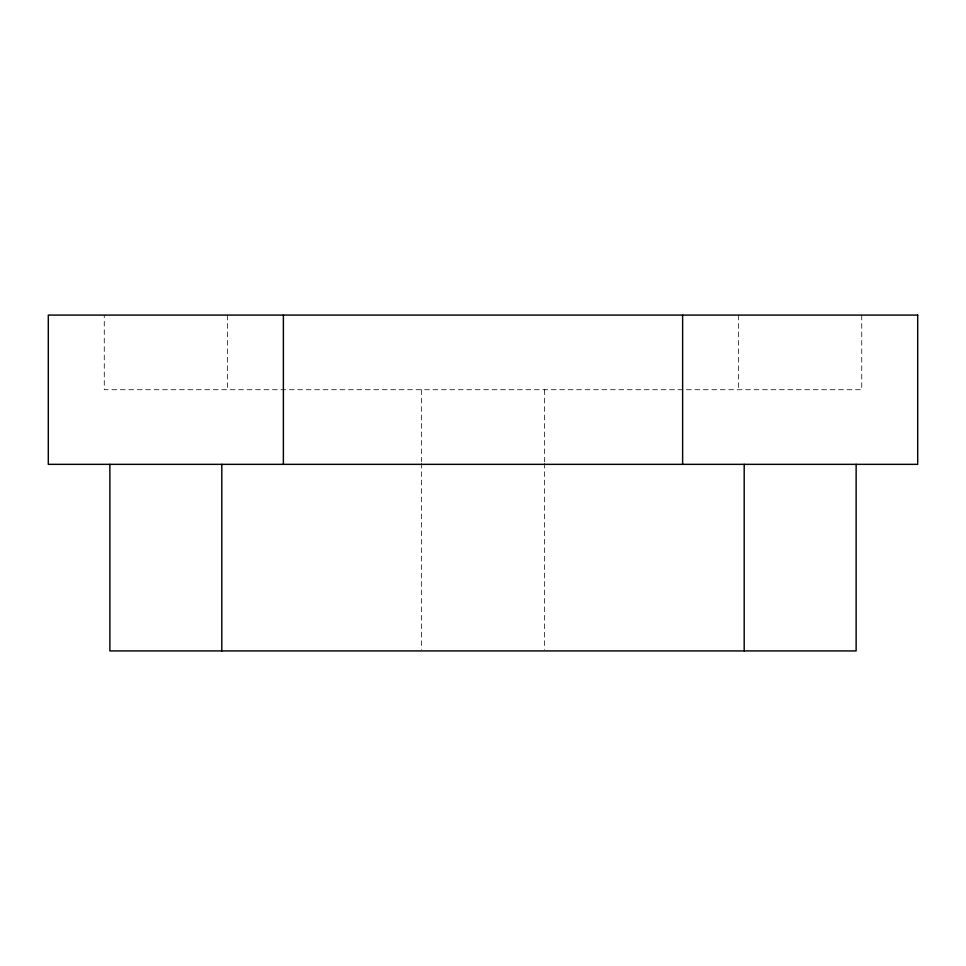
<?xml version="1.0" encoding="UTF-8"?>
<svg xmlns="http://www.w3.org/2000/svg" width="966" height="966" viewBox="0 0 966 966"><rect width="100%" height="100%" fill="white"/><g stroke="black" fill="none" stroke-linecap="round" stroke-linejoin="round"><path stroke-width="0.72" stroke-dasharray="4.83 3.62" d="M861.732 315.085L861.732 389.721L104.268 389.721L104.268 315.085M738.592 315.085L738.592 389.721M544.486 389.721L544.486 461.772M544.486 463.269L544.486 649.406M421.514 389.721L421.514 461.772M421.514 463.269L421.514 649.406M227.408 315.085L227.408 389.721"/><path stroke-width="1.45" d="M856.13 464.344L856.13 650.915L109.87 650.915L109.87 464.344M744.194 464.344L744.194 650.915M682.624 315.085L682.624 464.344M283.376 315.085L283.376 464.344M221.806 464.344L221.806 650.915M917.7 315.085L48.3 315.085L48.3 464.344L917.7 464.344L917.7 315.085"/></g></svg>
